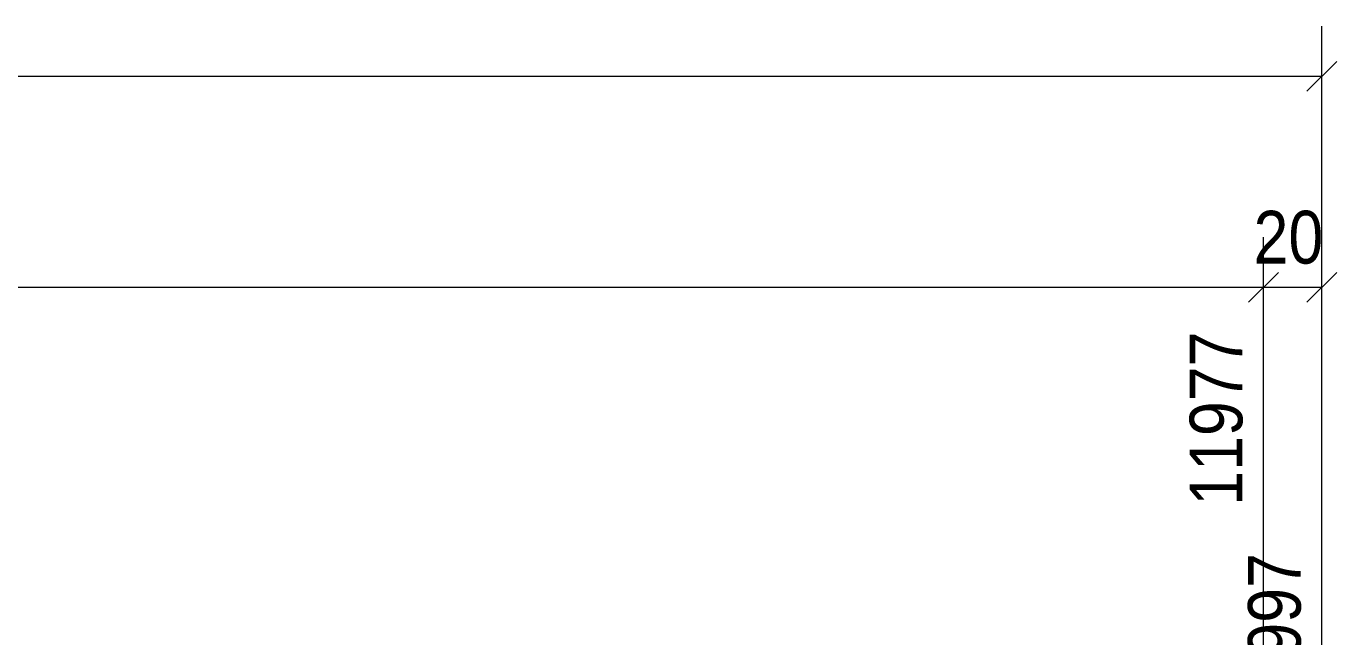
# Model space of a CAD drawing. Header units: millimetres. Extents: x 2 to 1174, y 1 to 825.
# Drawn here: x 974.4 to 1048.9, y 529.1 to 563.9 of the extents above; entities that cross this region are included whole.
import ezdxf

# ---------------------------------------------------------------- set-up
doc = ezdxf.new("R2010")
doc.units = ezdxf.units.MM
doc.linetypes.add('XKITLINE00', pattern=[0])
doc.layers.add('Dimensions', color=7, linetype='Continuous', lineweight=0)
doc.styles.add('ARIAL', font='ARIAL.TTF')

# ---------------------------------------------------------------- blocks, each defined once
blk = doc.blocks.new('*A230')
at = {"layer": 'Dimensions', "color": 7, "linetype": 'XKITLINE00', "lineweight": 0}
for p, q in [((1048.088, 430.69), (1048.088, 563.866)), ((1048.937, 561.865), (1047.24, 560.168)), ((109.117, 561.016), (1048.088, 561.016))]:
    blk.add_line(p, q, dxfattribs=at)
at = {"layer": 'Dimensions', "color": 3}
blk.add_point((1048.088, 561.016), dxfattribs=at)
blk = doc.blocks.new('*A239')
at = {"layer": 'Dimensions', "color": 7, "linetype": 'XKITLINE00', "lineweight": 0}
for p, q in [((1044.773, 431.039), (1044.773, 551.866)), ((1045.622, 549.865), (1043.925, 548.168)), ((112.45, 549.016), (1044.773, 549.016))]:
    blk.add_line(p, q, dxfattribs=at)
at = {"layer": 'Dimensions', "color": 3}
blk.add_point((1044.773, 549.016), dxfattribs=at)
at = {"layer": 'Dimensions', "color": 3, "style": 'ARIAL', "width": 0.85}
blk.add_text('11977', height=3, rotation=90.00021, dxfattribs=at).set_placement((1043.573, 536.591))
blk = doc.blocks.new('*A286')
at = {"layer": 'Dimensions', "color": 7, "linetype": 'XKITLINE00', "lineweight": 0}
for p, q in [((1044.773, 431.039), (1044.773, 551.866)), ((1048.088, 430.69), (1048.088, 551.866)), ((1045.622, 549.865), (1043.925, 548.168)), ((1048.937, 549.865), (1047.24, 548.168)), ((1044.773, 549.016), (1048.088, 549.016))]:
    blk.add_line(p, q, dxfattribs=at)
at = {"layer": 'Dimensions', "color": 3}
for p in [(1044.773, 549.016), (1048.088, 549.016)]:
    blk.add_point(p, dxfattribs=at)
at = {"layer": 'Dimensions', "color": 3, "style": 'ARIAL', "width": 0.85}
blk.add_text('20', height=3, dxfattribs=at).set_placement((1044.206, 550.366))
blk.add_text('11997', height=3, rotation=90.00021, dxfattribs=at).set_placement((1046.888, 523.991))

msp = doc.modelspace()

# ---------------------------------------------------------------- block references
at = {"lineweight": 0}
for name in ['*A230', '*A239', '*A286']:
    msp.add_blockref(name, (0, 0), dxfattribs=at)

doc.saveas('drawing.dxf')
